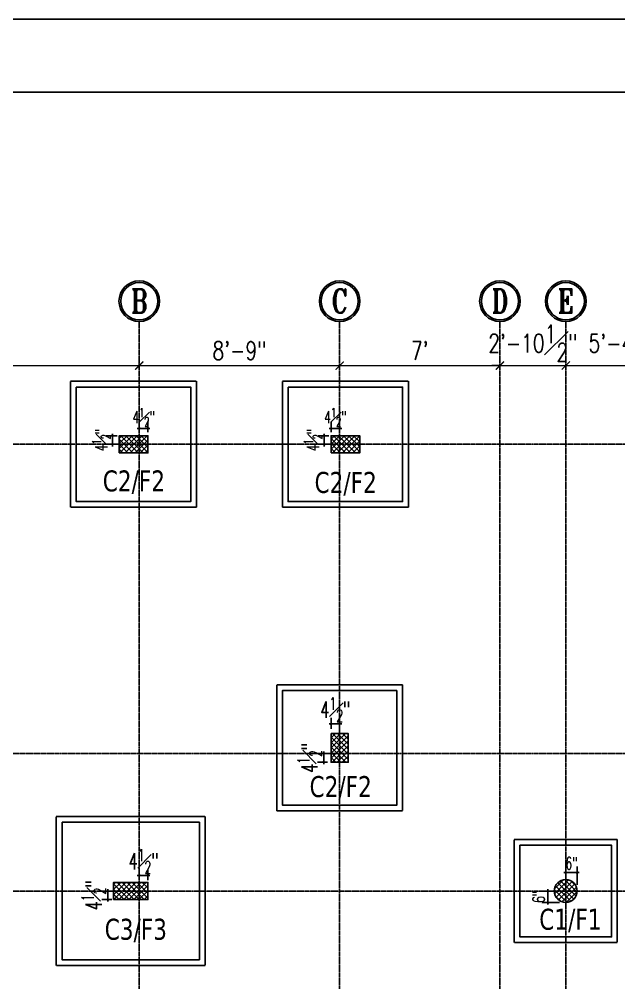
# Model space of a CAD drawing. Header units: inches. Extents: x 99023 to 109265, y 17199 to 18675.
# Drawn here: x 106881 to 107195, y 18128 to 18633 of the extents above; entities that cross this region are included whole.
import ezdxf
from ezdxf.enums import TextEntityAlignment as Align

# ---------------------------------------------------------------- set-up
doc = ezdxf.new("R2010")
doc.units = ezdxf.units.IN
doc.linetypes.add('CENTER', pattern=[2, 1.25, -0.25, 0.25, -0.25])
doc.linetypes.add('HIDDEN', pattern=[0.375, 0.25, -0.125])
doc.layers.get('0').update_dxf_attribs({"color": 255})
for name, color, linetype in [('Column', 170, 'Continuous'), ('FOOT', 4, 'Continuous'), ('FRN', 8, 'Continuous'), ('GRID-DIM', 5, 'Continuous'), ('HAT', 8, 'Continuous'), ('HATCH', 8, 'Continuous'), ('I-WALL-PATT', 7, 'Continuous'), ('PLAN', 1, 'Continuous'), ('TEXT', 7, 'Continuous')]:
    doc.layers.add(name, color=color, linetype=linetype)
doc.layers.add('DIM', color=250, linetype='Continuous', lineweight=15)
doc.styles.add('JCK', font='verdana.ttf', dxfattribs={"width": 0.75})
doc.styles.add('ROMANS', font='romans.shx', dxfattribs={"width": 0.75})
doc.styles.add('ROMANT', font='romant.shx')
doc.styles.get("Standard").update_dxf_attribs({"font": 'arial.ttf'})
doc.styles.add('style2', font='romans.shx', dxfattribs={"width": 0.65})
doc.dimstyles.new('115', dxfattribs={"dimscale": 4.25, "dimtxt": 3, "dimasz": 0.5, "dimexe": 0.75, "dimexo": 0.75, "dimgap": 0.25, "dimtad": 1, "dimdec": 8, "dimzin": 0, "dimdsep": 46, "dimlunit": 4, "dimtxsty": 'style2', "dimblk": 'DOT', "dimcen": 0.25, "dimdle": 0.75, "dimclrd": 5, "dimclre": 5, "dimclrt": 2, "dimadec": 0, "dimazin": 0, "dimtfac": 0.75, "dimtdec": 8, "dimtix": 1, "dimtmove": 2, "dimatfit": 0, "dimfxl": 1, "dimfrac": 1, "dimtolj": 1, "dimtzin": 0, "dimlwd": -1, "dimlwe": -1, "dimarcsym": 0})
doc.dimstyles.new('ISO-25', dxfattribs={"dimtxt": 5, "dimasz": 2, "dimexe": 1.25, "dimexo": 0.625, "dimtad": 0, "dimdec": 1, "dimlunit": 4, "dimtxsty": 'Standard', "dimblk": 'ARCHTICK', "dimcen": 2.5, "dimclrd": 5, "dimclre": 5, "dimclrt": 6, "dimadec": 0, "dimazin": 0, "dimtfac": 1, "dimtdec": 1, "dimtmove": 0, "dimatfit": 3, "dimfxl": 1, "dimarcsym": 0})
doc.dimstyles.new('JCK', dxfattribs={"dimscale": 4.25, "dimtxt": 3.25, "dimasz": 1.5, "dimexe": 1, "dimexo": 1, "dimgap": 0.5, "dimtad": 1, "dimdec": 1, "dimzin": 0, "dimdsep": 46, "dimlunit": 4, "dimtxsty": 'ROMANS', "dimblk": 'ARCHTICK', "dimcen": 0.09, "dimdle": 1, "dimclrd": 5, "dimclre": 5, "dimclrt": 6, "dimadec": 0, "dimazin": 0, "dimtfac": 1, "dimtdec": 1, "dimtix": 1, "dimtmove": 2, "dimatfit": 0, "dimfxl": 1, "dimfrac": 1, "dimtolj": 1, "dimtzin": 0, "dimlwd": -1, "dimlwe": -1, "dimarcsym": 0})

# ---------------------------------------------------------------- blocks, each defined once
blk = doc.blocks.new('_ArchTick')
at = {"color": 0, "linetype": 'ByBlock', "const_width": 0.15}
blk.add_lwpolyline([(-0.5, -0.5), (0.5, 0.5)], dxfattribs=at)
blk = doc.blocks.new('*D112')
at = {"layer": 'Defpoints', "color": 0, "linetype": 'ByBlock', "lineweight": -2, "transparency": 16777216}
for p in [(103196.75, 18414.44), (103202.43, 18414.44), (103202.43, 18409.94)]:
    blk.add_point(p, dxfattribs=at)
at = {"layer": 'GRID-DIM', "color": 5, "linetype": 'ByBlock', "transparency": 16777216}
for p, q in [((103199.24, 18414.44), (103193.56, 18414.44)), ((103196.75, 18414.44), (103196.75, 18415.5)), ((103196.75, 18409.94), (103196.75, 18414.44)), ((103199.24, 18409.94), (103193.56, 18409.94)), ((103196.75, 18409.94), (103196.75, 18408.88))]:
    blk.add_line(p, q, dxfattribs=at)
at = {"layer": 'GRID-DIM', "color": 5, "linetype": 'ByBlock', "transparency": 16777216, "xscale": 1.0625, "yscale": 1.0625, "zscale": 1.0625}
for p, rotation in [((103196.75, 18414.44), 270), ((103196.75, 18409.94), 90)]:
    blk.add_blockref('_ArchTick', p, dxfattribs=dict(at, rotation=rotation))
at = {"layer": 'GRID-DIM', "color": 2, "linetype": 'ByBlock', "transparency": 16777216, "insert": (103190.91, 18412.19), "char_height": 6.375, "attachment_point": 5, "rotation": 90, "style": 'style2'}
blk.add_mtext('\\A1;4{\\H0.75x;\\S1#2;}"', dxfattribs=at)
blk = doc.blocks.new('*D113')
at = {"layer": 'Defpoints', "color": 0, "linetype": 'ByBlock', "lineweight": -2, "transparency": 16777216}
for p in [(103210.84, 18418.3), (103210.84, 18413.16), (103215.34, 18413.16)]:
    blk.add_point(p, dxfattribs=at)
at = {"layer": 'GRID-DIM', "color": 5, "linetype": 'ByBlock', "transparency": 16777216}
for p, q in [((103210.84, 18416.35), (103210.84, 18421.48)), ((103215.34, 18416.35), (103215.34, 18421.48)), ((103210.84, 18418.3), (103209.78, 18418.3)), ((103215.34, 18418.3), (103210.84, 18418.3)), ((103215.34, 18418.3), (103216.41, 18418.3))]:
    blk.add_line(p, q, dxfattribs=at)
at = {"layer": 'GRID-DIM', "color": 5, "linetype": 'ByBlock', "transparency": 16777216, "xscale": 1.0625, "yscale": 1.0625, "zscale": 1.0625}
blk.add_blockref('_ArchTick', (103210.84, 18418.3), dxfattribs=at)
at = {"layer": 'GRID-DIM', "color": 5, "linetype": 'ByBlock', "transparency": 16777216, "xscale": 1.0625, "yscale": 1.0625, "zscale": 1.0625, "rotation": 180}
blk.add_blockref('_ArchTick', (103215.34, 18418.3), dxfattribs=at)
at = {"layer": 'GRID-DIM', "color": 2, "linetype": 'ByBlock', "transparency": 16777216, "insert": (103213.09, 18424.14), "char_height": 6.375, "attachment_point": 5, "style": 'style2'}
blk.add_mtext('\\A1;4{\\H0.75x;\\S1#2;}"', dxfattribs=at)
blk = doc.blocks.new('*D114')
at = {"layer": 'Defpoints', "color": 0, "linetype": 'ByBlock', "lineweight": -2, "transparency": 16777216}
for p in [(103307.75, 18414.44), (103313.43, 18414.44), (103313.43, 18409.94)]:
    blk.add_point(p, dxfattribs=at)
at = {"layer": 'GRID-DIM', "color": 5, "linetype": 'ByBlock', "transparency": 16777216}
for p, q in [((103310.24, 18414.44), (103304.56, 18414.44)), ((103307.75, 18414.44), (103307.75, 18415.5)), ((103307.75, 18409.94), (103307.75, 18414.44)), ((103310.24, 18409.94), (103304.56, 18409.94)), ((103307.75, 18409.94), (103307.75, 18408.88))]:
    blk.add_line(p, q, dxfattribs=at)
at = {"layer": 'GRID-DIM', "color": 5, "linetype": 'ByBlock', "transparency": 16777216, "xscale": 1.0625, "yscale": 1.0625, "zscale": 1.0625}
for p, rotation in [((103307.75, 18414.44), 270), ((103307.75, 18409.94), 90)]:
    blk.add_blockref('_ArchTick', p, dxfattribs=dict(at, rotation=rotation))
at = {"layer": 'GRID-DIM', "color": 2, "linetype": 'ByBlock', "transparency": 16777216, "insert": (103301.91, 18412.19), "char_height": 6.375, "attachment_point": 5, "rotation": 90, "style": 'style2'}
blk.add_mtext('\\A1;4{\\H0.75x;\\S1#2;}"', dxfattribs=at)
blk = doc.blocks.new('*D115')
at = {"layer": 'Defpoints', "color": 0, "linetype": 'ByBlock', "lineweight": -2, "transparency": 16777216}
for p in [(103311.34, 18418.3), (103311.34, 18413.16), (103315.84, 18413.16)]:
    blk.add_point(p, dxfattribs=at)
at = {"layer": 'GRID-DIM', "color": 5, "linetype": 'ByBlock', "transparency": 16777216}
for p, q in [((103311.34, 18416.35), (103311.34, 18421.48)), ((103315.84, 18416.35), (103315.84, 18421.48)), ((103311.34, 18418.3), (103310.28, 18418.3)), ((103315.84, 18418.3), (103311.34, 18418.3)), ((103315.84, 18418.3), (103316.91, 18418.3))]:
    blk.add_line(p, q, dxfattribs=at)
at = {"layer": 'GRID-DIM', "color": 5, "linetype": 'ByBlock', "transparency": 16777216, "xscale": 1.0625, "yscale": 1.0625, "zscale": 1.0625}
blk.add_blockref('_ArchTick', (103311.34, 18418.3), dxfattribs=at)
at = {"layer": 'GRID-DIM', "color": 5, "linetype": 'ByBlock', "transparency": 16777216, "xscale": 1.0625, "yscale": 1.0625, "zscale": 1.0625, "rotation": 180}
blk.add_blockref('_ArchTick', (103315.84, 18418.3), dxfattribs=at)
at = {"layer": 'GRID-DIM', "color": 2, "linetype": 'ByBlock', "transparency": 16777216, "insert": (103313.59, 18424.14), "char_height": 6.375, "attachment_point": 5, "style": 'style2'}
blk.add_mtext('\\A1;4{\\H0.75x;\\S1#2;}"', dxfattribs=at)
blk = doc.blocks.new('*D42')
at = {"layer": 'Defpoints', "color": 0, "linetype": 'ByBlock', "lineweight": -2, "transparency": 16777216}
for p in [(103210.84, 18184.1), (103210.84, 18178.42), (103215.34, 18178.42)]:
    blk.add_point(p, dxfattribs=at)
at = {"layer": 'GRID-DIM', "color": 5, "linetype": 'ByBlock', "transparency": 16777216}
for p, q in [((103210.84, 18181.61), (103210.84, 18187.29)), ((103215.34, 18181.61), (103215.34, 18187.29)), ((103210.84, 18184.1), (103209.78, 18184.1)), ((103215.34, 18184.1), (103210.84, 18184.1)), ((103215.34, 18184.1), (103216.41, 18184.1))]:
    blk.add_line(p, q, dxfattribs=at)
at = {"layer": 'GRID-DIM', "color": 5, "linetype": 'ByBlock', "transparency": 16777216, "xscale": 1.0625, "yscale": 1.0625, "zscale": 1.0625}
blk.add_blockref('_ArchTick', (103210.84, 18184.1), dxfattribs=at)
at = {"layer": 'GRID-DIM', "color": 5, "linetype": 'ByBlock', "transparency": 16777216, "xscale": 1.0625, "yscale": 1.0625, "zscale": 1.0625, "rotation": 180}
blk.add_blockref('_ArchTick', (103215.34, 18184.1), dxfattribs=at)
at = {"layer": 'GRID-DIM', "color": 2, "linetype": 'ByBlock', "transparency": 16777216, "insert": (103213.09, 18191.54), "char_height": 8.5, "attachment_point": 5, "style": 'style2'}
blk.add_mtext('\\A1;4{\\H0.75x;\\S1#2;}"', dxfattribs=at)
blk = doc.blocks.new('*D43')
at = {"layer": 'Defpoints', "color": 0, "linetype": 'ByBlock', "lineweight": -2, "transparency": 16777216}
for p in [(103199.56, 18175.94), (103194.42, 18171.44), (103199.56, 18171.44)]:
    blk.add_point(p, dxfattribs=at)
at = {"layer": 'GRID-DIM', "color": 5, "linetype": 'ByBlock', "transparency": 16777216}
for p, q in [((103196.37, 18175.94), (103191.23, 18175.94)), ((103194.42, 18175.94), (103194.42, 18177)), ((103194.42, 18175.94), (103194.42, 18171.44)), ((103196.37, 18171.44), (103191.23, 18171.44)), ((103194.42, 18171.44), (103194.42, 18170.38))]:
    blk.add_line(p, q, dxfattribs=at)
at = {"layer": 'GRID-DIM', "color": 5, "linetype": 'ByBlock', "transparency": 16777216, "xscale": 1.0625, "yscale": 1.0625, "zscale": 1.0625}
for p, rotation in [((103194.42, 18175.94), 270), ((103194.42, 18171.44), 90)]:
    blk.add_blockref('_ArchTick', p, dxfattribs=dict(at, rotation=rotation))
at = {"layer": 'GRID-DIM', "color": 2, "linetype": 'ByBlock', "transparency": 16777216, "insert": (103186.98, 18173.69), "char_height": 8.5, "attachment_point": 5, "rotation": 90, "style": 'style2'}
blk.add_mtext('\\A1;4{\\H0.75x;\\S1#2;}"', dxfattribs=at)
blk = doc.blocks.new('*D44')
at = {"layer": 'Defpoints', "color": 0, "linetype": 'ByBlock', "lineweight": -2, "transparency": 16777216}
for p in [(103311.34, 18263.46), (103311.34, 18257.78), (103315.84, 18257.78)]:
    blk.add_point(p, dxfattribs=at)
at = {"layer": 'GRID-DIM', "color": 5, "linetype": 'ByBlock', "transparency": 16777216}
for p, q in [((103311.34, 18260.97), (103311.34, 18266.65)), ((103315.84, 18260.97), (103315.84, 18266.65)), ((103311.34, 18263.46), (103310.28, 18263.46)), ((103315.84, 18263.46), (103311.34, 18263.46)), ((103315.84, 18263.46), (103316.91, 18263.46))]:
    blk.add_line(p, q, dxfattribs=at)
at = {"layer": 'GRID-DIM', "color": 5, "linetype": 'ByBlock', "transparency": 16777216, "xscale": 1.0625, "yscale": 1.0625, "zscale": 1.0625}
blk.add_blockref('_ArchTick', (103311.34, 18263.46), dxfattribs=at)
at = {"layer": 'GRID-DIM', "color": 5, "linetype": 'ByBlock', "transparency": 16777216, "xscale": 1.0625, "yscale": 1.0625, "zscale": 1.0625, "rotation": 180}
blk.add_blockref('_ArchTick', (103315.84, 18263.46), dxfattribs=at)
at = {"layer": 'GRID-DIM', "color": 2, "linetype": 'ByBlock', "transparency": 16777216, "insert": (103313.59, 18270.9), "char_height": 8.5, "attachment_point": 5, "style": 'style2'}
blk.add_mtext('\\A1;4{\\H0.75x;\\S1#2;}"', dxfattribs=at)
blk = doc.blocks.new('*D45')
at = {"layer": 'Defpoints', "color": 0, "linetype": 'ByBlock', "lineweight": -2, "transparency": 16777216}
for p in [(103312.62, 18247.94), (103307.49, 18243.44), (103312.62, 18243.44)]:
    blk.add_point(p, dxfattribs=at)
at = {"layer": 'GRID-DIM', "color": 5, "linetype": 'ByBlock', "transparency": 16777216}
for p, q in [((103309.44, 18247.94), (103304.3, 18247.94)), ((103307.49, 18247.94), (103307.49, 18249)), ((103307.49, 18247.94), (103307.49, 18243.44)), ((103309.44, 18243.44), (103304.3, 18243.44)), ((103307.49, 18243.44), (103307.49, 18242.38))]:
    blk.add_line(p, q, dxfattribs=at)
at = {"layer": 'GRID-DIM', "color": 5, "linetype": 'ByBlock', "transparency": 16777216, "xscale": 1.0625, "yscale": 1.0625, "zscale": 1.0625}
for p, rotation in [((103307.49, 18247.94), 270), ((103307.49, 18243.44), 90)]:
    blk.add_blockref('_ArchTick', p, dxfattribs=dict(at, rotation=rotation))
at = {"layer": 'GRID-DIM', "color": 2, "linetype": 'ByBlock', "transparency": 16777216, "insert": (103300.05, 18245.69), "char_height": 8.5, "attachment_point": 5, "rotation": 90, "style": 'style2'}
blk.add_mtext('\\A1;4{\\H0.75x;\\S1#2;}"', dxfattribs=at)
blk = doc.blocks.new('*D76')
at = {"layer": 'Defpoints', "color": 0, "linetype": 'ByBlock', "lineweight": -2, "transparency": 16777216}
for p in [(103424.99, 18175.94), (103434.31, 18175.94), (103434.31, 18169.94)]:
    blk.add_point(p, dxfattribs=at)
at = {"layer": 'GRID-DIM', "color": 5, "linetype": 'ByBlock', "transparency": 16777216}
for p, q in [((103431.13, 18175.94), (103421.81, 18175.94)), ((103424.99, 18175.94), (103424.99, 18177)), ((103424.99, 18169.94), (103424.99, 18175.94)), ((103431.13, 18169.94), (103421.81, 18169.94)), ((103424.99, 18169.94), (103424.99, 18168.88))]:
    blk.add_line(p, q, dxfattribs=at)
at = {"layer": 'GRID-DIM', "color": 5, "linetype": 'ByBlock', "transparency": 16777216, "xscale": 1.0625, "yscale": 1.0625, "zscale": 1.0625}
for p, rotation in [((103424.99, 18175.94), 270), ((103424.99, 18169.94), 90)]:
    blk.add_blockref('_ArchTick', p, dxfattribs=dict(at, rotation=rotation))
at = {"layer": 'GRID-DIM', "color": 2, "linetype": 'ByBlock', "transparency": 16777216, "insert": (103420.14, 18172.94), "char_height": 6.375, "attachment_point": 5, "rotation": 90, "style": 'style2'}
blk.add_mtext('\\A1;6"', dxfattribs=at)
blk = doc.blocks.new('*D77')
at = {"layer": 'Defpoints', "color": 0, "linetype": 'ByBlock', "lineweight": -2, "transparency": 16777216}
for p in [(103440.34, 18185.62), (103434.34, 18175.94), (103440.34, 18175.94)]:
    blk.add_point(p, dxfattribs=at)
at = {"layer": 'GRID-DIM', "color": 5, "linetype": 'ByBlock', "transparency": 16777216}
for p, q in [((103434.34, 18185.62), (103433.28, 18185.62)), ((103434.34, 18179.13), (103434.34, 18188.81)), ((103434.34, 18185.62), (103440.34, 18185.62)), ((103440.34, 18179.13), (103440.34, 18188.81)), ((103440.34, 18185.62), (103441.41, 18185.62))]:
    blk.add_line(p, q, dxfattribs=at)
at = {"layer": 'GRID-DIM', "color": 5, "linetype": 'ByBlock', "transparency": 16777216, "xscale": 1.0625, "yscale": 1.0625, "zscale": 1.0625}
blk.add_blockref('_ArchTick', (103434.34, 18185.62), dxfattribs=at)
at = {"layer": 'GRID-DIM', "color": 5, "linetype": 'ByBlock', "transparency": 16777216, "xscale": 1.0625, "yscale": 1.0625, "zscale": 1.0625, "rotation": 180}
blk.add_blockref('_ArchTick', (103440.34, 18185.62), dxfattribs=at)
at = {"layer": 'GRID-DIM', "color": 2, "linetype": 'ByBlock', "transparency": 16777216, "insert": (103437.34, 18190.48), "char_height": 6.375, "attachment_point": 5, "style": 'style2'}
blk.add_mtext('\\A1;6"', dxfattribs=at)
blk = doc.blocks.new('*D86')
at = {"layer": 'Defpoints', "color": 0, "linetype": 'ByBlock', "lineweight": -2, "transparency": 16777216}
for p in [(103024.84, 18449.38), (103210.84, 18451.2), (103210.84, 18449.38)]:
    blk.add_point(p, dxfattribs=at)
at = {"layer": 'DIM', "color": 5, "linetype": 'ByBlock', "transparency": 16777216}
for p, q in [((103024.84, 18451.51), (103024.84, 18453.33)), ((103210.84, 18451.51), (103210.84, 18453.33)), ((103022.72, 18451.2), (103212.97, 18451.2))]:
    blk.add_line(p, q, dxfattribs=at)
at = {"layer": 'DIM', "color": 5, "linetype": 'ByBlock', "transparency": 16777216, "xscale": 4.25, "yscale": 4.25, "zscale": 4.25, "rotation": 180}
blk.add_blockref('_ArchTick', (103024.84, 18451.2), dxfattribs=at)
at = {"layer": 'DIM', "color": 5, "linetype": 'ByBlock', "transparency": 16777216, "xscale": 4.25, "yscale": 4.25, "zscale": 4.25}
blk.add_blockref('_ArchTick', (103210.84, 18451.2), dxfattribs=at)
at = {"layer": 'DIM', "color": 6, "linetype": 'ByBlock', "transparency": 16777216, "insert": (103117.84, 18459.02), "char_height": 9.562, "attachment_point": 5, "style": 'ROMANS'}
blk.add_mtext('\\A1;15\'-6"', dxfattribs=at)
blk = doc.blocks.new('*D87')
at = {"layer": 'Defpoints', "color": 0, "linetype": 'ByBlock', "lineweight": -2, "transparency": 16777216}
for p in [(103210.84, 18449.38), (103315.84, 18451.2), (103315.84, 18451.2)]:
    blk.add_point(p, dxfattribs=at)
at = {"layer": 'DIM', "color": 5, "linetype": 'ByBlock', "transparency": 16777216}
for p, q in [((103210.84, 18451.51), (103210.84, 18453.33)), ((103208.72, 18451.2), (103317.97, 18451.2))]:
    blk.add_line(p, q, dxfattribs=at)
at = {"layer": 'DIM', "color": 5, "linetype": 'ByBlock', "transparency": 16777216, "xscale": 4.25, "yscale": 4.25, "zscale": 4.25, "rotation": 180}
blk.add_blockref('_ArchTick', (103210.84, 18451.2), dxfattribs=at)
at = {"layer": 'DIM', "color": 5, "linetype": 'ByBlock', "transparency": 16777216, "xscale": 4.25, "yscale": 4.25, "zscale": 4.25}
blk.add_blockref('_ArchTick', (103315.84, 18451.2), dxfattribs=at)
at = {"layer": 'DIM', "color": 6, "linetype": 'ByBlock', "transparency": 16777216, "insert": (103263.34, 18459.02), "char_height": 9.562, "attachment_point": 5, "style": 'ROMANS'}
blk.add_mtext('\\A1;8\'-9"', dxfattribs=at)
blk = doc.blocks.new('*D88')
at = {"layer": 'Defpoints', "color": 0, "linetype": 'ByBlock', "lineweight": -2, "transparency": 16777216}
for p in [(103315.84, 18451.2), (103399.84, 18451.2), (103399.84, 18451.2)]:
    blk.add_point(p, dxfattribs=at)
at = {"layer": 'DIM', "color": 5, "linetype": 'ByBlock', "transparency": 16777216}
blk.add_line((103313.72, 18451.2), (103401.97, 18451.2), dxfattribs=at)
at = {"layer": 'DIM', "color": 5, "linetype": 'ByBlock', "transparency": 16777216, "xscale": 4.25, "yscale": 4.25, "zscale": 4.25, "rotation": 180}
blk.add_blockref('_ArchTick', (103315.84, 18451.2), dxfattribs=at)
at = {"layer": 'DIM', "color": 5, "linetype": 'ByBlock', "transparency": 16777216, "xscale": 4.25, "yscale": 4.25, "zscale": 4.25}
blk.add_blockref('_ArchTick', (103399.84, 18451.2), dxfattribs=at)
at = {"layer": 'DIM', "color": 6, "linetype": 'ByBlock', "transparency": 16777216, "insert": (103357.84, 18459.02), "char_height": 9.562, "attachment_point": 5, "style": 'ROMANS'}
blk.add_mtext("\\A1;7'", dxfattribs=at)
blk = doc.blocks.new('*D89')
at = {"layer": 'Defpoints', "color": 0, "linetype": 'ByBlock', "lineweight": -2, "transparency": 16777216}
for p in [(103399.84, 18451.2), (103434.34, 18451.2), (103434.34, 18451.2)]:
    blk.add_point(p, dxfattribs=at)
at = {"layer": 'DIM', "color": 5, "linetype": 'ByBlock', "transparency": 16777216}
for p, q in [((103399.84, 18451.2), (103395.59, 18451.2)), ((103399.84, 18451.2), (103434.34, 18451.2)), ((103434.34, 18451.2), (103438.59, 18451.2))]:
    blk.add_line(p, q, dxfattribs=at)
at = {"layer": 'DIM', "color": 5, "linetype": 'ByBlock', "transparency": 16777216, "xscale": 4.25, "yscale": 4.25, "zscale": 4.25}
blk.add_blockref('_ArchTick', (103399.84, 18451.2), dxfattribs=at)
at = {"layer": 'DIM', "color": 5, "linetype": 'ByBlock', "transparency": 16777216, "xscale": 4.25, "yscale": 4.25, "zscale": 4.25, "rotation": 180}
blk.add_blockref('_ArchTick', (103434.34, 18451.2), dxfattribs=at)
at = {"layer": 'DIM', "color": 6, "linetype": 'ByBlock', "transparency": 16777216, "insert": (103417.09, 18462.89), "char_height": 9.5625, "attachment_point": 5, "style": 'ROMANS'}
blk.add_mtext('\\A1;2\'-10{\\H1x;\\S1#2;}"', dxfattribs=at)
blk = doc.blocks.new('*D90')
at = {"layer": 'Defpoints', "color": 0, "linetype": 'ByBlock', "lineweight": -2, "transparency": 16777216}
for p in [(103434.34, 18451.2), (103498.84, 18451.2), (103498.84, 18451.2)]:
    blk.add_point(p, dxfattribs=at)
at = {"layer": 'DIM', "color": 5, "linetype": 'ByBlock', "transparency": 16777216}
blk.add_line((103432.22, 18451.2), (103500.97, 18451.2), dxfattribs=at)
at = {"layer": 'DIM', "color": 5, "linetype": 'ByBlock', "transparency": 16777216, "xscale": 4.25, "yscale": 4.25, "zscale": 4.25, "rotation": 180}
blk.add_blockref('_ArchTick', (103434.34, 18451.2), dxfattribs=at)
at = {"layer": 'DIM', "color": 5, "linetype": 'ByBlock', "transparency": 16777216, "xscale": 4.25, "yscale": 4.25, "zscale": 4.25}
blk.add_blockref('_ArchTick', (103498.84, 18451.2), dxfattribs=at)
at = {"layer": 'DIM', "color": 6, "linetype": 'ByBlock', "transparency": 16777216, "insert": (103466.59, 18462.89), "char_height": 9.5625, "attachment_point": 5, "style": 'ROMANS'}
blk.add_mtext('\\A1;5\'-4{\\H1x;\\S1#2;}"', dxfattribs=at)
blk = doc.blocks.new('*D120')
at = {"color": 5, "lineweight": -2, "transparency": 16777216}
for p, q in [((102891.34, 18595.06), (102891.34, 18633.85)), ((105531.34, 18595.06), (105531.34, 18633.85)), ((102891.34, 18632.6), (104188.3, 18632.6)), ((105531.34, 18632.6), (104234.39, 18632.6))]:
    blk.add_line(p, q, dxfattribs=at)
at = {"layer": 'Defpoints', "color": 0, "lineweight": -2, "transparency": 16777216}
for p in [(105531.34, 18632.6), (102891.34, 18594.44), (105531.34, 18594.44)]:
    blk.add_point(p, dxfattribs=at)
at = {"color": 5, "lineweight": -2, "transparency": 16777216, "xscale": 2, "yscale": 2, "zscale": 2, "rotation": 180}
blk.add_blockref('_ArchTick', (102891.34, 18632.6), dxfattribs=at)
at = {"color": 5, "lineweight": -2, "transparency": 16777216, "xscale": 2, "yscale": 2, "zscale": 2}
blk.add_blockref('_ArchTick', (105531.34, 18632.6), dxfattribs=at)
at = {"color": 6, "lineweight": -2, "transparency": 16777216, "insert": (104211.34, 18632.6), "char_height": 18, "attachment_point": 5}
blk.add_mtext("220'", dxfattribs=at)
blk = doc.blocks.new('RTHTRHTRJ')
at = {"layer": 'HAT', "linetype": 'ByBlock'}
h = blk.add_hatch(dxfattribs=at)
h.set_pattern_fill('ANSI37', color=256, scale=15)
h.set_pattern_definition([(45, (-247990.6225, -54534.0869), (-1.325825215, 1.325825215), []), (135, (-247990.6225, -54534.0869), (-1.325825215, -1.325825215), [])])
h.paths.add_polyline_path([(103395.34, 17979.44), (103410.34, 17979.44), (103410.34, 17988.44), (103395.34, 17988.44)])
edge = h.paths.add_edge_path()
edge.add_arc((103590.34, 18066.44), 6, 0, 360)
edge = h.paths.add_edge_path()
edge.add_arc((103434.34, 18066.44), 6, 0, 360)
edge = h.paths.add_edge_path()
edge.add_arc((103590.34, 18175.94), 6, 0, 360)
edge = h.paths.add_edge_path()
edge.add_arc((103434.34, 18175.94), 6, 0, 360)
edge = h.paths.add_edge_path()
edge.add_arc((103962.34, 17926.61), 6, 0, 360)
edge = h.paths.add_edge_path()
edge.add_arc((103962.34, 17769.44), 6, 0, 360)
edge = h.paths.add_edge_path()
edge.add_arc((103737.56, 17769.44), 6, 0, 360)
edge = h.paths.add_edge_path()
edge.add_arc((103879.84, 17851.94), 6, 0, 360)
edge = h.paths.add_edge_path()
edge.add_arc((103756.88, 17851.94), 6, 0, 360)
edge = h.paths.add_edge_path()
edge.add_arc((103657.84, 17851.94), 6, 0, 360)
h.paths.add_polyline_path([(103884.34, 17979.44), (103866.34, 17979.44), (103866.34, 17988.44), (103884.34, 17988.44)])
h.paths.add_polyline_path([(103743.38, 17979.44), (103761.38, 17979.44), (103761.38, 17988.44), (103743.38, 17988.44)])
h.paths.add_polyline_path([(103578.34, 17979.44), (103593.34, 17979.44), (103593.34, 17988.44), (103578.34, 17988.44)])
h.paths.add_polyline_path([(103395.34, 17847.44), (103410.34, 17847.44), (103410.34, 17856.44), (103395.34, 17856.44)])
h.paths.add_polyline_path([(103578.34, 17862.44), (103578.34, 17847.44), (103587.34, 17847.44), (103587.34, 17862.44)])
h.paths.add_polyline_path([(103875.34, 18261.44), (103875.34, 18243.44), (103884.34, 18243.44), (103884.34, 18261.44)])
h.paths.add_polyline_path([(103752.38, 18261.44), (103752.38, 18243.44), (103761.38, 18243.44), (103761.38, 18261.44)])
h.paths.add_polyline_path([(103578.34, 18258.44), (103578.34, 18243.44), (103587.34, 18243.44), (103587.34, 18258.44)])
h.paths.add_polyline_path([(103494.34, 18258.44), (103494.34, 18243.44), (103503.34, 18243.44), (103503.34, 18258.44)])
h.paths.add_polyline_path([(103311.34, 18258.44), (103311.34, 18243.44), (103320.34, 18243.44), (103320.34, 18258.44)])
h.paths.add_polyline_path([(103197.34, 18171.44), (103215.34, 18171.44), (103215.34, 18180.44), (103197.34, 18180.44)])
h.paths.add_polyline_path([(103206.34, 18006.44), (103206.34, 17991.44), (103215.34, 17991.44), (103215.34, 18006.44)])
h.paths.add_polyline_path([(103206.34, 17862.44), (103206.34, 17847.44), (103215.34, 17847.44), (103215.34, 17862.44)])
h.paths.add_polyline_path([(103020.34, 17862.44), (103020.34, 17847.44), (103029.34, 17847.44), (103029.34, 17862.44)])
h.paths.add_polyline_path([(103020.34, 18006.44), (103020.34, 17991.44), (103029.34, 17991.44), (103029.34, 18006.44)])
h.paths.add_polyline_path([(103020.34, 18189.44), (103020.34, 18171.44), (103029.34, 18171.44), (103029.34, 18189.44)])
h.paths.add_polyline_path([(103020.34, 18414.44), (103020.34, 18399.44), (103029.34, 18399.44), (103029.34, 18414.44)])
h.paths.add_polyline_path([(103311.34, 18405.44), (103326.34, 18405.44), (103326.34, 18414.44), (103311.34, 18414.44)])
h.paths.add_polyline_path([(103200.34, 18405.44), (103215.34, 18405.44), (103215.34, 18414.44), (103200.34, 18414.44)])
h.paths.add_polyline_path([(103488.34, 18405.44), (103503.34, 18405.44), (103503.34, 18414.44), (103488.34, 18414.44)])
h.paths.add_polyline_path([(103578.34, 18405.44), (103593.34, 18405.44), (103593.34, 18414.44), (103578.34, 18414.44)])
h.paths.add_polyline_path([(103869.34, 18405.44), (103884.34, 18405.44), (103884.34, 18414.44), (103869.34, 18414.44)])
h.paths.add_polyline_path([(103746.38, 18405.44), (103761.38, 18405.44), (103761.38, 18414.44), (103746.38, 18414.44)])
at = {"layer": 'Column', "color": 3, "linetype": 'ByBlock', "ltscale": 12}
for points in [[(103200.34, 18405.44), (103215.34, 18405.44), (103215.34, 18414.44), (103200.34, 18414.44)], [(103311.34, 18405.44), (103326.34, 18405.44), (103326.34, 18414.44), (103311.34, 18414.44)], [(103311.34, 18258.44), (103311.34, 18243.44), (103320.34, 18243.44), (103320.34, 18258.44)], [(103197.34, 18171.44), (103215.34, 18171.44), (103215.34, 18180.44), (103197.34, 18180.44)]]:
    blk.add_lwpolyline(points, close=True, dxfattribs=at)
blk.add_circle((103434.34, 18175.94), 6, dxfattribs=at)
at = {"layer": 'FOOT', "ltscale": 2}
for points in [[(103177.84, 18439.94), (103237.84, 18439.94), (103237.84, 18379.94), (103177.84, 18379.94)], [(103288.84, 18439.94), (103348.84, 18439.94), (103348.84, 18379.94), (103288.84, 18379.94)], [(103345.84, 18280.94), (103345.84, 18220.94), (103285.84, 18220.94), (103285.84, 18280.94)], [(103170.34, 18211.94), (103242.34, 18211.94), (103242.34, 18139.94), (103170.34, 18139.94)], [(103410.34, 18199.94), (103458.34, 18199.94), (103458.34, 18151.94), (103410.34, 18151.94)]]:
    blk.add_lwpolyline(points, close=True, dxfattribs=at)
at = {"layer": 'FRN', "color": 8}
for centre, radius in [((103210.84, 18484.9), 10.64), ((103210.84, 18484.9), 9.75), ((103315.84, 18484.9), 10.64), ((103315.84, 18484.9), 9.75), ((103399.84, 18484.9), 10.64), ((103399.84, 18484.9), 9.75), ((103434.34, 18484.9), 10.64), ((103434.34, 18484.9), 9.75)]:
    blk.add_circle(centre, radius, dxfattribs=at)
at = {"layer": 'HATCH', "linetype": 'HIDDEN'}
for points in [[(103174.84, 18442.94), (103240.84, 18442.94), (103240.84, 18376.94), (103174.84, 18376.94)], [(103285.84, 18442.94), (103351.84, 18442.94), (103351.84, 18376.94), (103285.84, 18376.94)], [(103348.84, 18283.94), (103348.84, 18217.94), (103282.84, 18217.94), (103282.84, 18283.94)], [(103167.34, 18214.94), (103245.34, 18214.94), (103245.34, 18136.94), (103167.34, 18136.94)], [(103407.34, 18202.94), (103461.34, 18202.94), (103461.34, 18148.94), (103407.34, 18148.94)]]:
    blk.add_lwpolyline(points, close=True, dxfattribs=at)
at = {"layer": 'I-WALL-PATT', "color": 18, "true_color": 0x000000}
for q in [(103890.34, 18594.44), (105531.34, 18594.44)]:
    blk.add_line((102891.34, 18594.44), q, dxfattribs=at)
at = {"layer": 'PLAN', "color": 8, "linetype": 'CENTER', "ltscale": 0.5}
for p, q in [((103210.84, 18474.26), (103210.84, 17734.9)), ((103315.84, 18474.26), (103315.84, 17734.9)), ((103399.84, 18474.26), (103399.84, 17734.9)), ((103434.34, 18474.26), (103434.34, 17734.9)), ((104003.04, 18409.94), (102936.9, 18409.94)), ((104003.04, 18247.94), (102936.9, 18247.94)), ((104003.04, 18175.94), (102936.9, 18175.94))]:
    blk.add_line(p, q, dxfattribs=at)
at = {"layer": 'TEXT', "style": 'ROMANT', "width": 0.75}
for s, p in [('B', (103210.84, 18485.02)), ('C', (103315.84, 18485.02)), ('D', (103399.84, 18485.02)), ('E', (103434.34, 18485.02))]:
    blk.add_text(s, height=12.48, dxfattribs=at).set_placement(p, align=Align.MIDDLE_CENTER)
at = {"layer": 'TEXT', "ltscale": 2, "style": 'JCK', "width": 0.75}
for s, p in [('C2/F2', (103208.01, 18390.76)), ('C2/F2', (103319.01, 18389.99)), ('C2/F2', (103316.39, 18230.65)), ('C1/F1', (103436.75, 18161.15)), ('C3/F3', (103209.02, 18155.91))]:
    blk.add_text(s, height=11, dxfattribs=at).set_placement(p, align=Align.MIDDLE_CENTER)
at = {"color": 18, "lineweight": -2, "true_color": 0x000000}
dim = blk.add_linear_dim(base=(105531.34, 18632.6), p1=(102891.34, 18594.44), p2=(105531.34, 18594.44), dimstyle='ISO-25', override={"dimtxt": 18}, dxfattribs=at)
dim.commit()
dim.dimension.update_dxf_attribs({"geometry": '*D120', "text_midpoint": (104211.34, 18632.6)})
at = {"layer": 'DIM', "linetype": 'ByBlock'}
for base, p1, p2, picture, middle in [((103434.34, 18451.2), (103399.84, 18451.2), (103434.34, 18451.2), '*D89', (103417.09, 18462.89)), ((103498.84, 18451.2), (103434.34, 18451.2), (103498.84, 18451.2), '*D90', (103466.59, 18462.89)), ((103210.84, 18451.2), (103024.84, 18449.38), (103210.84, 18449.38), '*D86', (103117.84, 18459.02)), ((103315.84, 18451.2), (103210.84, 18449.38), (103315.84, 18451.2), '*D87', (103263.34, 18459.02)), ((103399.84, 18451.2), (103315.84, 18451.2), (103399.84, 18451.2), '*D88', (103357.84, 18459.02))]:
    dim = blk.add_linear_dim(base=base, p1=p1, p2=p2, dimstyle='JCK', override={"dimtxt": 2.25, "dimasz": 1, "dimexe": 0.5, "dimexo": 0.5, "dimdle": 0.5}, dxfattribs=at)
    dim.commit()
    dim.dimension.update_dxf_attribs({"geometry": picture, "text_midpoint": middle})
at = {"layer": 'GRID-DIM', "linetype": 'ByBlock'}
for base, p1, p2, angle, override, picture, middle in [((103210.84, 18418.3), (103215.34, 18413.16), (103210.84, 18413.16), 180, {"dimtxt": 1.5, "dimasz": 0.25, "dimdec": 1, "dimblk1": 'ArchTick', "dimblk2": 'ArchTick', "dimsah": 1}, '*D113', (103213.09, 18424.14)), ((103311.34, 18418.3), (103315.84, 18413.16), (103311.34, 18413.16), 180, {"dimtxt": 1.5, "dimasz": 0.25, "dimdec": 1, "dimblk1": 'ArchTick', "dimblk2": 'ArchTick', "dimsah": 1}, '*D115', (103313.59, 18424.14)), ((103196.75, 18414.44), (103202.43, 18409.94), (103202.43, 18414.44), 270, {"dimtxt": 1.5, "dimasz": 0.25, "dimdec": 1, "dimblk1": 'ArchTick', "dimblk2": 'ArchTick', "dimsah": 1}, '*D112', (103190.91, 18412.19)), ((103307.75, 18414.44), (103313.43, 18409.94), (103313.43, 18414.44), 270, {"dimtxt": 1.5, "dimasz": 0.25, "dimdec": 1, "dimblk1": 'ArchTick', "dimblk2": 'ArchTick', "dimsah": 1}, '*D114', (103301.91, 18412.19)), ((103307.49, 18243.44), (103312.62, 18247.94), (103312.62, 18243.44), 270, {"dimtxt": 2, "dimasz": 0.25, "dimdec": 1, "dimblk1": 'ArchTick', "dimblk2": 'ArchTick', "dimsah": 1}, '*D45', (103300.05, 18245.69)), ((103194.42, 18171.44), (103199.56, 18175.94), (103199.56, 18171.44), 270, {"dimtxt": 2, "dimasz": 0.25, "dimdec": 1, "dimblk1": 'ArchTick', "dimblk2": 'ArchTick', "dimsah": 1}, '*D43', (103186.98, 18173.69)), ((103424.99, 18175.94), (103434.31, 18169.94), (103434.31, 18175.94), 90, {"dimtxt": 1.5, "dimasz": 0.25, "dimdec": 1, "dimblk1": 'ArchTick', "dimblk2": 'ArchTick', "dimsah": 1}, '*D76', (103420.14, 18172.94))]:
    dim = blk.add_linear_dim(base=base, p1=p1, p2=p2, angle=angle, dimstyle='115', override=override, dxfattribs=at)
    dim.commit()
    dim.dimension.update_dxf_attribs({"geometry": picture, "text_midpoint": middle})
for base, p1, p2, override, picture, middle in [((103311.34, 18263.46), (103315.84, 18257.78), (103311.34, 18257.78), {"dimtxt": 2, "dimasz": 0.25, "dimdec": 1, "dimblk1": 'ArchTick', "dimblk2": 'ArchTick', "dimsah": 1}, '*D44', (103313.59, 18270.9)), ((103210.84, 18184.1), (103215.34, 18178.42), (103210.84, 18178.42), {"dimtxt": 2, "dimasz": 0.25, "dimdec": 1, "dimblk1": 'ArchTick', "dimblk2": 'ArchTick', "dimsah": 1}, '*D42', (103213.09, 18191.54)), ((103440.34, 18185.62), (103434.34, 18175.94), (103440.34, 18175.94), {"dimtxt": 1.5, "dimasz": 0.25, "dimdec": 1, "dimblk1": 'ArchTick', "dimblk2": 'ArchTick', "dimsah": 1}, '*D77', (103437.34, 18190.48))]:
    dim = blk.add_linear_dim(base=base, p1=p1, p2=p2, dimstyle='115', override=override, dxfattribs=at)
    dim.commit()
    dim.dimension.update_dxf_attribs({"geometry": picture, "text_midpoint": middle})

msp = doc.modelspace()

# ---------------------------------------------------------------- block references
at = {"color": 18, "lineweight": -2, "true_color": 0x000000}
msp.add_blockref('RTHTRHTRJ', (3732.64302849, 0), dxfattribs=at)

doc.saveas('drawing.dxf')
